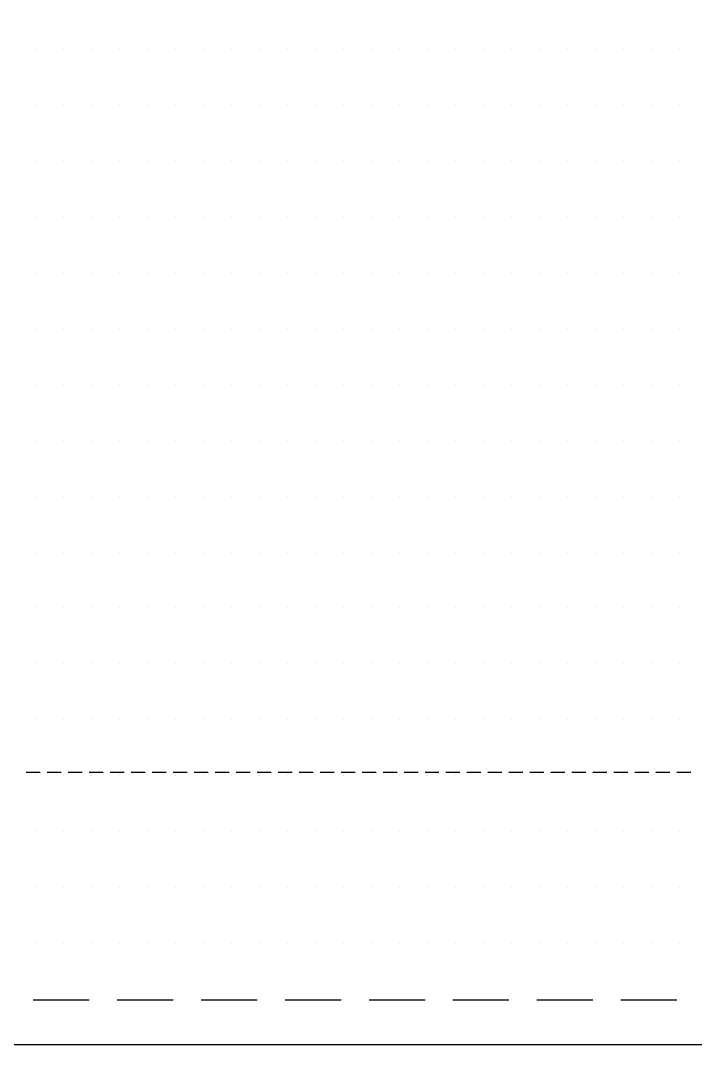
# Model space of a CAD drawing. Extents: x 310 to 3649, y -238 to 259.
# Drawn here: x 2155.2 to 2231.8, y 18.1 to 134.3 of the extents above; entities that cross this region are included whole.
import ezdxf

# ---------------------------------------------------------------- set-up
doc = ezdxf.new("R2010")
doc.units = 0

msp = doc.modelspace()

# ---------------------------------------------------------------- linework, layer by layer
at = {"layer": '01 CUT', "color": 7}
for points in [[(2155.889712, 48.99669), (2157.477207, 48.99669)], [(2158.270954, 48.99669), (2159.858449, 48.99669)], [(2160.652197, 48.99669), (2162.239692, 48.99669)], [(2163.033439, 48.99669), (2164.620934, 48.99669)], [(2165.414682, 48.99669), (2167.002177, 48.99669)], [(2167.795924, 48.99669), (2169.383419, 48.99669)], [(2170.177167, 48.99669), (2171.764662, 48.99669)], [(2172.558409, 48.99669), (2174.145904, 48.99669)], [(2174.939652, 48.99669), (2176.527147, 48.99669)], [(2177.320894, 48.99669), (2178.908389, 48.99669)], [(2179.702137, 48.99669), (2181.289632, 48.99669)], [(2182.083379, 48.99669), (2183.670874, 48.99669)], [(2184.464622, 48.99669), (2186.052117, 48.99669)], [(2186.845864, 48.99669), (2188.433359, 48.99669)], [(2189.227107, 48.99669), (2190.814602, 48.99669)], [(2191.608349, 48.99669), (2193.195844, 48.99669)], [(2193.989592, 48.99669), (2195.577087, 48.99669)], [(2196.370834, 48.99669), (2197.958329, 48.99669)], [(2198.752077, 48.99669), (2200.339572, 48.99669)], [(2201.133319, 48.99669), (2202.720814, 48.99669)], [(2203.514562, 48.99669), (2205.102057, 48.99669)], [(2205.895804, 48.99669), (2207.483299, 48.99669)], [(2208.277047, 48.99669), (2209.864542, 48.99669)], [(2210.658289, 48.99669), (2212.245784, 48.99669)], [(2213.039532, 48.99669), (2214.627027, 48.99669)], [(2215.420774, 48.99669), (2217.008269, 48.99669)], [(2217.802017, 48.99669), (2219.389512, 48.99669)], [(2220.183259, 48.99669), (2221.770754, 48.99669)], [(2222.564502, 48.99669), (2224.151997, 48.99669)], [(2224.945744, 48.99669), (2226.533239, 48.99669)], [(2227.326987, 48.99669), (2228.914482, 48.99669)], [(2229.708229, 48.99669), (2231.295724, 48.99669)], [(2051.908789, 18.082871), (2458.318092, 18.082871)]]:
    msp.add_lwpolyline(points, dxfattribs=at)
at = {"layer": '02 SCORE', "color": 10}
for points in [[(2156.683459, 23.162855), (2163.033439, 23.162855)], [(2166.208429, 23.162855), (2172.558409, 23.162855)], [(2175.733399, 23.162855), (2182.083379, 23.162855)], [(2185.258369, 23.162855), (2191.608349, 23.162855)], [(2194.783339, 23.162855), (2201.133319, 23.162855)], [(2204.308309, 23.162855), (2210.658289, 23.162855)], [(2213.833279, 23.162855), (2220.183259, 23.162855)], [(2223.358249, 23.162855), (2229.708229, 23.162855)]]:
    msp.add_lwpolyline(points, dxfattribs=at)
at = {"layer": '07 DE-PAPER', "color": 210}
for points in [[(2155.360547, 134.298088), (2155.360547, 134.298088)], [(2158.54612, 134.298088), (2158.54612, 134.298088)], [(2161.72111, 134.298088), (2161.72111, 134.298088)], [(2164.8961, 134.298088), (2164.8961, 134.298088)], [(2168.07109, 134.298088), (2168.07109, 134.298088)], [(2171.24608, 134.298088), (2171.24608, 134.298088)], [(2174.42107, 134.298088), (2174.42107, 134.298088)], [(2177.59606, 134.298088), (2177.59606, 134.298088)], [(2180.77105, 134.298088), (2180.77105, 134.298088)], [(2183.94604, 134.298088), (2183.94604, 134.298088)], [(2187.12103, 134.298088), (2187.12103, 134.298088)], [(2190.29602, 134.298088), (2190.29602, 134.298088)], [(2193.47101, 134.298088), (2193.47101, 134.298088)], [(2196.646, 134.298088), (2196.646, 134.298088)], [(2199.82099, 134.298088), (2199.82099, 134.298088)], [(2202.99598, 134.298088), (2202.99598, 134.298088)], [(2206.17097, 134.298088), (2206.17097, 134.298088)], [(2209.34596, 134.298088), (2209.34596, 134.298088)], [(2212.52095, 134.298088), (2212.52095, 134.298088)], [(2215.69594, 134.298088), (2215.69594, 134.298088)], [(2218.87093, 134.298088), (2218.87093, 134.298088)], [(2222.04592, 134.298088), (2222.04592, 134.298088)], [(2225.22091, 134.298088), (2225.22091, 134.298088)], [(2228.3959, 134.298088), (2228.3959, 134.298088)], [(2231.57089, 134.298088), (2231.57089, 134.298088)], [(2156.948042, 131.123098), (2156.948042, 131.123098)], [(2160.133615, 131.123098), (2160.133615, 131.123098)], [(2163.308605, 131.123098), (2163.308605, 131.123098)], [(2166.483595, 131.123098), (2166.483595, 131.123098)], [(2169.658585, 131.123098), (2169.658585, 131.123098)], [(2172.833575, 131.123098), (2172.833575, 131.123098)], [(2176.008565, 131.123098), (2176.008565, 131.123098)], [(2179.183555, 131.123098), (2179.183555, 131.123098)], [(2182.358545, 131.123098), (2182.358545, 131.123098)], [(2185.533535, 131.123098), (2185.533535, 131.123098)], [(2188.708525, 131.123098), (2188.708525, 131.123098)], [(2191.883515, 131.123098), (2191.883515, 131.123098)], [(2195.058505, 131.123098), (2195.058505, 131.123098)], [(2198.233495, 131.123098), (2198.233495, 131.123098)], [(2201.408485, 131.123098), (2201.408485, 131.123098)], [(2204.583475, 131.123098), (2204.583475, 131.123098)], [(2207.758465, 131.123098), (2207.758465, 131.123098)], [(2210.933455, 131.123098), (2210.933455, 131.123098)], [(2214.108445, 131.123098), (2214.108445, 131.123098)], [(2217.283435, 131.123098), (2217.283435, 131.123098)], [(2220.458425, 131.123098), (2220.458425, 131.123098)], [(2223.633415, 131.123098), (2223.633415, 131.123098)], [(2226.808405, 131.123098), (2226.808405, 131.123098)], [(2229.983395, 131.123098), (2229.983395, 131.123098)], [(2155.360547, 127.948108), (2155.360547, 127.948108)], [(2158.54612, 127.948108), (2158.54612, 127.948108)], [(2161.72111, 127.948108), (2161.72111, 127.948108)], [(2164.8961, 127.948108), (2164.8961, 127.948108)], [(2168.07109, 127.948108), (2168.07109, 127.948108)], [(2171.24608, 127.948108), (2171.24608, 127.948108)], [(2174.42107, 127.948108), (2174.42107, 127.948108)], [(2177.59606, 127.948108), (2177.59606, 127.948108)], [(2180.77105, 127.948108), (2180.77105, 127.948108)], [(2183.94604, 127.948108), (2183.94604, 127.948108)], [(2187.12103, 127.948108), (2187.12103, 127.948108)], [(2190.29602, 127.948108), (2190.29602, 127.948108)], [(2193.47101, 127.948108), (2193.47101, 127.948108)], [(2196.646, 127.948108), (2196.646, 127.948108)], [(2199.82099, 127.948108), (2199.82099, 127.948108)], [(2202.99598, 127.948108), (2202.99598, 127.948108)], [(2206.17097, 127.948108), (2206.17097, 127.948108)], [(2209.34596, 127.948108), (2209.34596, 127.948108)], [(2212.52095, 127.948108), (2212.52095, 127.948108)], [(2215.69594, 127.948108), (2215.69594, 127.948108)], [(2218.87093, 127.948108), (2218.87093, 127.948108)], [(2222.04592, 127.948108), (2222.04592, 127.948108)], [(2225.22091, 127.948108), (2225.22091, 127.948108)], [(2228.3959, 127.948108), (2228.3959, 127.948108)], [(2231.57089, 127.948108), (2231.57089, 127.948108)], [(2156.948042, 124.773118), (2156.948042, 124.773118)], [(2160.133615, 124.773118), (2160.133615, 124.773118)], [(2163.308605, 124.773118), (2163.308605, 124.773118)], [(2166.483595, 124.773118), (2166.483595, 124.773118)], [(2169.658585, 124.773118), (2169.658585, 124.773118)], [(2172.833575, 124.773118), (2172.833575, 124.773118)], [(2176.008565, 124.773118), (2176.008565, 124.773118)], [(2179.183555, 124.773118), (2179.183555, 124.773118)], [(2182.358545, 124.773118), (2182.358545, 124.773118)], [(2185.533535, 124.773118), (2185.533535, 124.773118)], [(2188.708525, 124.773118), (2188.708525, 124.773118)], [(2191.883515, 124.773118), (2191.883515, 124.773118)], [(2195.058505, 124.773118), (2195.058505, 124.773118)], [(2198.233495, 124.773118), (2198.233495, 124.773118)], [(2201.408485, 124.773118), (2201.408485, 124.773118)], [(2204.583475, 124.773118), (2204.583475, 124.773118)], [(2207.758465, 124.773118), (2207.758465, 124.773118)], [(2210.933455, 124.773118), (2210.933455, 124.773118)], [(2214.108445, 124.773118), (2214.108445, 124.773118)], [(2217.283435, 124.773118), (2217.283435, 124.773118)], [(2220.458425, 124.773118), (2220.458425, 124.773118)], [(2223.633415, 124.773118), (2223.633415, 124.773118)], [(2226.808405, 124.773118), (2226.808405, 124.773118)], [(2229.983395, 124.773118), (2229.983395, 124.773118)], [(2155.360547, 121.598128), (2155.360547, 121.598128)], [(2158.54612, 121.598128), (2158.54612, 121.598128)], [(2161.72111, 121.598128), (2161.72111, 121.598128)], [(2164.8961, 121.598128), (2164.8961, 121.598128)], [(2168.07109, 121.598128), (2168.07109, 121.598128)], [(2171.24608, 121.598128), (2171.24608, 121.598128)], [(2174.42107, 121.598128), (2174.42107, 121.598128)], [(2177.59606, 121.598128), (2177.59606, 121.598128)], [(2180.77105, 121.598128), (2180.77105, 121.598128)], [(2183.94604, 121.598128), (2183.94604, 121.598128)], [(2187.12103, 121.598128), (2187.12103, 121.598128)], [(2190.29602, 121.598128), (2190.29602, 121.598128)], [(2193.47101, 121.598128), (2193.47101, 121.598128)], [(2196.646, 121.598128), (2196.646, 121.598128)], [(2199.82099, 121.598128), (2199.82099, 121.598128)], [(2202.99598, 121.598128), (2202.99598, 121.598128)], [(2206.17097, 121.598128), (2206.17097, 121.598128)], [(2209.34596, 121.598128), (2209.34596, 121.598128)], [(2212.52095, 121.598128), (2212.52095, 121.598128)], [(2215.69594, 121.598128), (2215.69594, 121.598128)], [(2218.87093, 121.598128), (2218.87093, 121.598128)], [(2222.04592, 121.598128), (2222.04592, 121.598128)], [(2225.22091, 121.598128), (2225.22091, 121.598128)], [(2228.3959, 121.598128), (2228.3959, 121.598128)], [(2231.57089, 121.598128), (2231.57089, 121.598128)], [(2156.948042, 118.423138), (2156.948042, 118.423138)], [(2160.133615, 118.423138), (2160.133615, 118.423138)], [(2163.308605, 118.423138), (2163.308605, 118.423138)], [(2166.483595, 118.423138), (2166.483595, 118.423138)], [(2169.658585, 118.423138), (2169.658585, 118.423138)], [(2172.833575, 118.423138), (2172.833575, 118.423138)], [(2176.008565, 118.423138), (2176.008565, 118.423138)], [(2179.183555, 118.423138), (2179.183555, 118.423138)], [(2182.358545, 118.423138), (2182.358545, 118.423138)], [(2185.533535, 118.423138), (2185.533535, 118.423138)], [(2188.708525, 118.423138), (2188.708525, 118.423138)], [(2191.883515, 118.423138), (2191.883515, 118.423138)], [(2195.058505, 118.423138), (2195.058505, 118.423138)], [(2198.233495, 118.423138), (2198.233495, 118.423138)], [(2201.408485, 118.423138), (2201.408485, 118.423138)], [(2204.583475, 118.423138), (2204.583475, 118.423138)], [(2207.758465, 118.423138), (2207.758465, 118.423138)], [(2210.933455, 118.423138), (2210.933455, 118.423138)], [(2214.108445, 118.423138), (2214.108445, 118.423138)], [(2217.283435, 118.423138), (2217.283435, 118.423138)], [(2220.458425, 118.423138), (2220.458425, 118.423138)], [(2223.633415, 118.423138), (2223.633415, 118.423138)], [(2226.808405, 118.423138), (2226.808405, 118.423138)], [(2229.983395, 118.423138), (2229.983395, 118.423138)], [(2155.360547, 115.248148), (2155.360547, 115.248148)], [(2158.54612, 115.248148), (2158.54612, 115.248148)], [(2161.72111, 115.248148), (2161.72111, 115.248148)], [(2164.8961, 115.248148), (2164.8961, 115.248148)], [(2168.07109, 115.248148), (2168.07109, 115.248148)], [(2171.24608, 115.248148), (2171.24608, 115.248148)], [(2174.42107, 115.248148), (2174.42107, 115.248148)], [(2177.59606, 115.248148), (2177.59606, 115.248148)], [(2180.77105, 115.248148), (2180.77105, 115.248148)], [(2183.94604, 115.248148), (2183.94604, 115.248148)], [(2187.12103, 115.248148), (2187.12103, 115.248148)], [(2190.29602, 115.248148), (2190.29602, 115.248148)], [(2193.47101, 115.248148), (2193.47101, 115.248148)], [(2196.646, 115.248148), (2196.646, 115.248148)], [(2199.82099, 115.248148), (2199.82099, 115.248148)], [(2202.99598, 115.248148), (2202.99598, 115.248148)], [(2206.17097, 115.248148), (2206.17097, 115.248148)], [(2209.34596, 115.248148), (2209.34596, 115.248148)], [(2212.52095, 115.248148), (2212.52095, 115.248148)], [(2215.69594, 115.248148), (2215.69594, 115.248148)], [(2218.87093, 115.248148), (2218.87093, 115.248148)], [(2222.04592, 115.248148), (2222.04592, 115.248148)], [(2225.22091, 115.248148), (2225.22091, 115.248148)], [(2228.3959, 115.248148), (2228.3959, 115.248148)], [(2231.57089, 115.248148), (2231.57089, 115.248148)], [(2156.948042, 112.073158), (2156.948042, 112.073158)], [(2160.133615, 112.073158), (2160.133615, 112.073158)], [(2163.308605, 112.073158), (2163.308605, 112.073158)], [(2166.483595, 112.073158), (2166.483595, 112.073158)], [(2169.658585, 112.073158), (2169.658585, 112.073158)], [(2172.833575, 112.073158), (2172.833575, 112.073158)], [(2176.008565, 112.073158), (2176.008565, 112.073158)], [(2179.183555, 112.073158), (2179.183555, 112.073158)], [(2182.358545, 112.073158), (2182.358545, 112.073158)], [(2185.533535, 112.073158), (2185.533535, 112.073158)], [(2188.708525, 112.073158), (2188.708525, 112.073158)], [(2191.883515, 112.073158), (2191.883515, 112.073158)], [(2195.058505, 112.073158), (2195.058505, 112.073158)], [(2198.233495, 112.073158), (2198.233495, 112.073158)], [(2201.408485, 112.073158), (2201.408485, 112.073158)], [(2204.583475, 112.073158), (2204.583475, 112.073158)], [(2207.758465, 112.073158), (2207.758465, 112.073158)], [(2210.933455, 112.073158), (2210.933455, 112.073158)], [(2214.108445, 112.073158), (2214.108445, 112.073158)], [(2217.283435, 112.073158), (2217.283435, 112.073158)], [(2220.458425, 112.073158), (2220.458425, 112.073158)], [(2223.633415, 112.073158), (2223.633415, 112.073158)], [(2226.808405, 112.073158), (2226.808405, 112.073158)], [(2229.983395, 112.073158), (2229.983395, 112.073158)], [(2155.360547, 108.898168), (2155.360547, 108.898168)], [(2158.54612, 108.898168), (2158.54612, 108.898168)], [(2161.72111, 108.898168), (2161.72111, 108.898168)], [(2164.8961, 108.898168), (2164.8961, 108.898168)], [(2168.07109, 108.898168), (2168.07109, 108.898168)], [(2171.24608, 108.898168), (2171.24608, 108.898168)], [(2174.42107, 108.898168), (2174.42107, 108.898168)], [(2177.59606, 108.898168), (2177.59606, 108.898168)], [(2180.77105, 108.898168), (2180.77105, 108.898168)], [(2183.94604, 108.898168), (2183.94604, 108.898168)], [(2187.12103, 108.898168), (2187.12103, 108.898168)], [(2190.29602, 108.898168), (2190.29602, 108.898168)], [(2193.47101, 108.898168), (2193.47101, 108.898168)], [(2196.646, 108.898168), (2196.646, 108.898168)], [(2199.82099, 108.898168), (2199.82099, 108.898168)], [(2202.99598, 108.898168), (2202.99598, 108.898168)], [(2206.17097, 108.898168), (2206.17097, 108.898168)], [(2209.34596, 108.898168), (2209.34596, 108.898168)], [(2212.52095, 108.898168), (2212.52095, 108.898168)], [(2215.69594, 108.898168), (2215.69594, 108.898168)], [(2218.87093, 108.898168), (2218.87093, 108.898168)], [(2222.04592, 108.898168), (2222.04592, 108.898168)], [(2225.22091, 108.898168), (2225.22091, 108.898168)], [(2228.3959, 108.898168), (2228.3959, 108.898168)], [(2231.57089, 108.898168), (2231.57089, 108.898168)], [(2156.948042, 105.723178), (2156.948042, 105.723178)], [(2160.133615, 105.723178), (2160.133615, 105.723178)], [(2163.308605, 105.723178), (2163.308605, 105.723178)], [(2166.483595, 105.723178), (2166.483595, 105.723178)], [(2169.658585, 105.723178), (2169.658585, 105.723178)], [(2172.833575, 105.723178), (2172.833575, 105.723178)], [(2176.008565, 105.723178), (2176.008565, 105.723178)], [(2179.183555, 105.723178), (2179.183555, 105.723178)], [(2182.358545, 105.723178), (2182.358545, 105.723178)], [(2185.533535, 105.723178), (2185.533535, 105.723178)], [(2188.708525, 105.723178), (2188.708525, 105.723178)], [(2191.883515, 105.723178), (2191.883515, 105.723178)], [(2195.058505, 105.723178), (2195.058505, 105.723178)], [(2198.233495, 105.723178), (2198.233495, 105.723178)], [(2201.408485, 105.723178), (2201.408485, 105.723178)], [(2204.583475, 105.723178), (2204.583475, 105.723178)], [(2207.758465, 105.723178), (2207.758465, 105.723178)], [(2210.933455, 105.723178), (2210.933455, 105.723178)], [(2214.108445, 105.723178), (2214.108445, 105.723178)], [(2217.283435, 105.723178), (2217.283435, 105.723178)], [(2220.458425, 105.723178), (2220.458425, 105.723178)], [(2223.633415, 105.723178), (2223.633415, 105.723178)], [(2226.808405, 105.723178), (2226.808405, 105.723178)], [(2229.983395, 105.723178), (2229.983395, 105.723178)], [(2155.360547, 102.548188), (2155.360547, 102.548188)], [(2158.54612, 102.548188), (2158.54612, 102.548188)], [(2161.72111, 102.548188), (2161.72111, 102.548188)], [(2164.8961, 102.548188), (2164.8961, 102.548188)], [(2168.07109, 102.548188), (2168.07109, 102.548188)], [(2171.24608, 102.548188), (2171.24608, 102.548188)], [(2174.42107, 102.548188), (2174.42107, 102.548188)], [(2177.59606, 102.548188), (2177.59606, 102.548188)], [(2180.77105, 102.548188), (2180.77105, 102.548188)], [(2183.94604, 102.548188), (2183.94604, 102.548188)], [(2187.12103, 102.548188), (2187.12103, 102.548188)], [(2190.29602, 102.548188), (2190.29602, 102.548188)], [(2193.47101, 102.548188), (2193.47101, 102.548188)], [(2196.646, 102.548188), (2196.646, 102.548188)], [(2199.82099, 102.548188), (2199.82099, 102.548188)], [(2202.99598, 102.548188), (2202.99598, 102.548188)], [(2206.17097, 102.548188), (2206.17097, 102.548188)], [(2209.34596, 102.548188), (2209.34596, 102.548188)], [(2212.52095, 102.548188), (2212.52095, 102.548188)], [(2215.69594, 102.548188), (2215.69594, 102.548188)], [(2218.87093, 102.548188), (2218.87093, 102.548188)], [(2222.04592, 102.548188), (2222.04592, 102.548188)], [(2225.22091, 102.548188), (2225.22091, 102.548188)], [(2228.3959, 102.548188), (2228.3959, 102.548188)], [(2231.57089, 102.548188), (2231.57089, 102.548188)], [(2156.948042, 99.373198), (2156.948042, 99.373198)], [(2160.133615, 99.373198), (2160.133615, 99.373198)], [(2163.308605, 99.373198), (2163.308605, 99.373198)], [(2166.483595, 99.373198), (2166.483595, 99.373198)], [(2169.658585, 99.373198), (2169.658585, 99.373198)], [(2172.833575, 99.373198), (2172.833575, 99.373198)], [(2176.008565, 99.373198), (2176.008565, 99.373198)], [(2179.183555, 99.373198), (2179.183555, 99.373198)], [(2182.358545, 99.373198), (2182.358545, 99.373198)], [(2185.533535, 99.373198), (2185.533535, 99.373198)], [(2188.708525, 99.373198), (2188.708525, 99.373198)], [(2191.883515, 99.373198), (2191.883515, 99.373198)], [(2195.058505, 99.373198), (2195.058505, 99.373198)], [(2198.233495, 99.373198), (2198.233495, 99.373198)], [(2201.408485, 99.373198), (2201.408485, 99.373198)], [(2204.583475, 99.373198), (2204.583475, 99.373198)], [(2207.758465, 99.373198), (2207.758465, 99.373198)], [(2210.933455, 99.373198), (2210.933455, 99.373198)], [(2214.108445, 99.373198), (2214.108445, 99.373198)], [(2217.283435, 99.373198), (2217.283435, 99.373198)], [(2220.458425, 99.373198), (2220.458425, 99.373198)], [(2223.633415, 99.373198), (2223.633415, 99.373198)], [(2226.808405, 99.373198), (2226.808405, 99.373198)], [(2229.983395, 99.373198), (2229.983395, 99.373198)], [(2155.360547, 96.198208), (2155.360547, 96.198208)], [(2158.54612, 96.198208), (2158.54612, 96.198208)], [(2161.72111, 96.198208), (2161.72111, 96.198208)], [(2164.8961, 96.198208), (2164.8961, 96.198208)], [(2168.07109, 96.198208), (2168.07109, 96.198208)], [(2171.24608, 96.198208), (2171.24608, 96.198208)], [(2174.42107, 96.198208), (2174.42107, 96.198208)], [(2177.59606, 96.198208), (2177.59606, 96.198208)], [(2180.77105, 96.198208), (2180.77105, 96.198208)], [(2183.94604, 96.198208), (2183.94604, 96.198208)], [(2187.12103, 96.198208), (2187.12103, 96.198208)], [(2190.29602, 96.198208), (2190.29602, 96.198208)], [(2193.47101, 96.198208), (2193.47101, 96.198208)], [(2196.646, 96.198208), (2196.646, 96.198208)], [(2199.82099, 96.198208), (2199.82099, 96.198208)], [(2202.99598, 96.198208), (2202.99598, 96.198208)], [(2206.17097, 96.198208), (2206.17097, 96.198208)], [(2209.34596, 96.198208), (2209.34596, 96.198208)], [(2212.52095, 96.198208), (2212.52095, 96.198208)], [(2215.69594, 96.198208), (2215.69594, 96.198208)], [(2218.87093, 96.198208), (2218.87093, 96.198208)], [(2222.04592, 96.198208), (2222.04592, 96.198208)], [(2225.22091, 96.198208), (2225.22091, 96.198208)], [(2228.3959, 96.198208), (2228.3959, 96.198208)], [(2231.57089, 96.198208), (2231.57089, 96.198208)], [(2156.948042, 93.023218), (2156.948042, 93.023218)], [(2160.133615, 93.023218), (2160.133615, 93.023218)], [(2163.308605, 93.023218), (2163.308605, 93.023218)], [(2166.483595, 93.023218), (2166.483595, 93.023218)], [(2169.658585, 93.023218), (2169.658585, 93.023218)], [(2172.833575, 93.023218), (2172.833575, 93.023218)], [(2176.008565, 93.023218), (2176.008565, 93.023218)], [(2179.183555, 93.023218), (2179.183555, 93.023218)], [(2182.358545, 93.023218), (2182.358545, 93.023218)], [(2185.533535, 93.023218), (2185.533535, 93.023218)], [(2188.708525, 93.023218), (2188.708525, 93.023218)], [(2191.883515, 93.023218), (2191.883515, 93.023218)], [(2195.058505, 93.023218), (2195.058505, 93.023218)], [(2198.233495, 93.023218), (2198.233495, 93.023218)], [(2201.408485, 93.023218), (2201.408485, 93.023218)], [(2204.583475, 93.023218), (2204.583475, 93.023218)], [(2207.758465, 93.023218), (2207.758465, 93.023218)], [(2210.933455, 93.023218), (2210.933455, 93.023218)], [(2214.108445, 93.023218), (2214.108445, 93.023218)], [(2217.283435, 93.023218), (2217.283435, 93.023218)], [(2220.458425, 93.023218), (2220.458425, 93.023218)], [(2223.633415, 93.023218), (2223.633415, 93.023218)], [(2226.808405, 93.023218), (2226.808405, 93.023218)], [(2229.983395, 93.023218), (2229.983395, 93.023218)], [(2155.360547, 89.848228), (2155.360547, 89.848228)], [(2158.54612, 89.848228), (2158.54612, 89.848228)], [(2161.72111, 89.848228), (2161.72111, 89.848228)], [(2164.8961, 89.848228), (2164.8961, 89.848228)], [(2168.07109, 89.848228), (2168.07109, 89.848228)], [(2171.24608, 89.848228), (2171.24608, 89.848228)], [(2174.42107, 89.848228), (2174.42107, 89.848228)], [(2177.59606, 89.848228), (2177.59606, 89.848228)], [(2180.77105, 89.848228), (2180.77105, 89.848228)], [(2183.94604, 89.848228), (2183.94604, 89.848228)], [(2187.12103, 89.848228), (2187.12103, 89.848228)], [(2190.29602, 89.848228), (2190.29602, 89.848228)], [(2193.47101, 89.848228), (2193.47101, 89.848228)], [(2196.646, 89.848228), (2196.646, 89.848228)], [(2199.82099, 89.848228), (2199.82099, 89.848228)], [(2202.99598, 89.848228), (2202.99598, 89.848228)], [(2206.17097, 89.848228), (2206.17097, 89.848228)], [(2209.34596, 89.848228), (2209.34596, 89.848228)], [(2212.52095, 89.848228), (2212.52095, 89.848228)], [(2215.69594, 89.848228), (2215.69594, 89.848228)], [(2218.87093, 89.848228), (2218.87093, 89.848228)], [(2222.04592, 89.848228), (2222.04592, 89.848228)], [(2225.22091, 89.848228), (2225.22091, 89.848228)], [(2228.3959, 89.848228), (2228.3959, 89.848228)], [(2231.57089, 89.848228), (2231.57089, 89.848228)], [(2156.948042, 86.673238), (2156.948042, 86.673238)], [(2160.133615, 86.673238), (2160.133615, 86.673238)], [(2163.308605, 86.673238), (2163.308605, 86.673238)], [(2166.483595, 86.673238), (2166.483595, 86.673238)], [(2169.658585, 86.673238), (2169.658585, 86.673238)], [(2172.833575, 86.673238), (2172.833575, 86.673238)], [(2176.008565, 86.673238), (2176.008565, 86.673238)], [(2179.183555, 86.673238), (2179.183555, 86.673238)], [(2182.358545, 86.673238), (2182.358545, 86.673238)], [(2185.533535, 86.673238), (2185.533535, 86.673238)], [(2188.708525, 86.673238), (2188.708525, 86.673238)], [(2191.883515, 86.673238), (2191.883515, 86.673238)], [(2195.058505, 86.673238), (2195.058505, 86.673238)], [(2198.233495, 86.673238), (2198.233495, 86.673238)], [(2201.408485, 86.673238), (2201.408485, 86.673238)], [(2204.583475, 86.673238), (2204.583475, 86.673238)], [(2207.758465, 86.673238), (2207.758465, 86.673238)], [(2210.933455, 86.673238), (2210.933455, 86.673238)], [(2214.108445, 86.673238), (2214.108445, 86.673238)], [(2217.283435, 86.673238), (2217.283435, 86.673238)], [(2220.458425, 86.673238), (2220.458425, 86.673238)], [(2223.633415, 86.673238), (2223.633415, 86.673238)], [(2226.808405, 86.673238), (2226.808405, 86.673238)], [(2229.983395, 86.673238), (2229.983395, 86.673238)], [(2155.360547, 83.498248), (2155.360547, 83.498248)], [(2158.54612, 83.498248), (2158.54612, 83.498248)], [(2161.72111, 83.498248), (2161.72111, 83.498248)], [(2164.8961, 83.498248), (2164.8961, 83.498248)], [(2168.07109, 83.498248), (2168.07109, 83.498248)], [(2171.24608, 83.498248), (2171.24608, 83.498248)], [(2174.42107, 83.498248), (2174.42107, 83.498248)], [(2177.59606, 83.498248), (2177.59606, 83.498248)], [(2180.77105, 83.498248), (2180.77105, 83.498248)], [(2183.94604, 83.498248), (2183.94604, 83.498248)], [(2187.12103, 83.498248), (2187.12103, 83.498248)], [(2190.29602, 83.498248), (2190.29602, 83.498248)], [(2193.47101, 83.498248), (2193.47101, 83.498248)], [(2196.646, 83.498248), (2196.646, 83.498248)], [(2199.82099, 83.498248), (2199.82099, 83.498248)], [(2202.99598, 83.498248), (2202.99598, 83.498248)], [(2206.17097, 83.498248), (2206.17097, 83.498248)], [(2209.34596, 83.498248), (2209.34596, 83.498248)], [(2212.52095, 83.498248), (2212.52095, 83.498248)], [(2215.69594, 83.498248), (2215.69594, 83.498248)], [(2218.87093, 83.498248), (2218.87093, 83.498248)], [(2222.04592, 83.498248), (2222.04592, 83.498248)], [(2225.22091, 83.498248), (2225.22091, 83.498248)], [(2228.3959, 83.498248), (2228.3959, 83.498248)], [(2231.57089, 83.498248), (2231.57089, 83.498248)], [(2156.948042, 80.323258), (2156.948042, 80.323258)], [(2160.133615, 80.323258), (2160.133615, 80.323258)], [(2163.308605, 80.323258), (2163.308605, 80.323258)], [(2166.483595, 80.323258), (2166.483595, 80.323258)], [(2169.658585, 80.323258), (2169.658585, 80.323258)], [(2172.833575, 80.323258), (2172.833575, 80.323258)], [(2176.008565, 80.323258), (2176.008565, 80.323258)], [(2179.183555, 80.323258), (2179.183555, 80.323258)], [(2182.358545, 80.323258), (2182.358545, 80.323258)], [(2185.533535, 80.323258), (2185.533535, 80.323258)], [(2188.708525, 80.323258), (2188.708525, 80.323258)], [(2191.883515, 80.323258), (2191.883515, 80.323258)], [(2195.058505, 80.323258), (2195.058505, 80.323258)], [(2198.233495, 80.323258), (2198.233495, 80.323258)], [(2201.408485, 80.323258), (2201.408485, 80.323258)], [(2204.583475, 80.323258), (2204.583475, 80.323258)], [(2207.758465, 80.323258), (2207.758465, 80.323258)], [(2210.933455, 80.323258), (2210.933455, 80.323258)], [(2214.108445, 80.323258), (2214.108445, 80.323258)], [(2217.283435, 80.323258), (2217.283435, 80.323258)], [(2220.458425, 80.323258), (2220.458425, 80.323258)], [(2223.633415, 80.323258), (2223.633415, 80.323258)], [(2226.808405, 80.323258), (2226.808405, 80.323258)], [(2229.983395, 80.323258), (2229.983395, 80.323258)], [(2155.360547, 77.148268), (2155.360547, 77.148268)], [(2158.54612, 77.148268), (2158.54612, 77.148268)], [(2161.72111, 77.148268), (2161.72111, 77.148268)], [(2164.8961, 77.148268), (2164.8961, 77.148268)], [(2168.07109, 77.148268), (2168.07109, 77.148268)], [(2171.24608, 77.148268), (2171.24608, 77.148268)], [(2174.42107, 77.148268), (2174.42107, 77.148268)], [(2177.59606, 77.148268), (2177.59606, 77.148268)], [(2180.77105, 77.148268), (2180.77105, 77.148268)], [(2183.94604, 77.148268), (2183.94604, 77.148268)], [(2187.12103, 77.148268), (2187.12103, 77.148268)], [(2190.29602, 77.148268), (2190.29602, 77.148268)], [(2193.47101, 77.148268), (2193.47101, 77.148268)], [(2196.646, 77.148268), (2196.646, 77.148268)], [(2199.82099, 77.148268), (2199.82099, 77.148268)], [(2202.99598, 77.148268), (2202.99598, 77.148268)], [(2206.17097, 77.148268), (2206.17097, 77.148268)], [(2209.34596, 77.148268), (2209.34596, 77.148268)], [(2212.52095, 77.148268), (2212.52095, 77.148268)], [(2215.69594, 77.148268), (2215.69594, 77.148268)], [(2218.87093, 77.148268), (2218.87093, 77.148268)], [(2222.04592, 77.148268), (2222.04592, 77.148268)], [(2225.22091, 77.148268), (2225.22091, 77.148268)], [(2228.3959, 77.148268), (2228.3959, 77.148268)], [(2231.57089, 77.148268), (2231.57089, 77.148268)], [(2156.948042, 73.973278), (2156.948042, 73.973278)], [(2160.133615, 73.973278), (2160.133615, 73.973278)], [(2163.308605, 73.973278), (2163.308605, 73.973278)], [(2166.483595, 73.973278), (2166.483595, 73.973278)], [(2169.658585, 73.973278), (2169.658585, 73.973278)], [(2172.833575, 73.973278), (2172.833575, 73.973278)], [(2176.008565, 73.973278), (2176.008565, 73.973278)], [(2179.183555, 73.973278), (2179.183555, 73.973278)], [(2182.358545, 73.973278), (2182.358545, 73.973278)], [(2185.533535, 73.973278), (2185.533535, 73.973278)], [(2188.708525, 73.973278), (2188.708525, 73.973278)], [(2191.883515, 73.973278), (2191.883515, 73.973278)], [(2195.058505, 73.973278), (2195.058505, 73.973278)], [(2198.233495, 73.973278), (2198.233495, 73.973278)], [(2201.408485, 73.973278), (2201.408485, 73.973278)], [(2204.583475, 73.973278), (2204.583475, 73.973278)], [(2207.758465, 73.973278), (2207.758465, 73.973278)], [(2210.933455, 73.973278), (2210.933455, 73.973278)], [(2214.108445, 73.973278), (2214.108445, 73.973278)], [(2217.283435, 73.973278), (2217.283435, 73.973278)], [(2220.458425, 73.973278), (2220.458425, 73.973278)], [(2223.633415, 73.973278), (2223.633415, 73.973278)], [(2226.808405, 73.973278), (2226.808405, 73.973278)], [(2229.983395, 73.973278), (2229.983395, 73.973278)], [(2155.360547, 70.798288), (2155.360547, 70.798288)], [(2158.54612, 70.798288), (2158.54612, 70.798288)], [(2161.72111, 70.798288), (2161.72111, 70.798288)], [(2164.8961, 70.798288), (2164.8961, 70.798288)], [(2168.07109, 70.798288), (2168.07109, 70.798288)], [(2171.24608, 70.798288), (2171.24608, 70.798288)], [(2174.42107, 70.798288), (2174.42107, 70.798288)], [(2177.59606, 70.798288), (2177.59606, 70.798288)], [(2180.77105, 70.798288), (2180.77105, 70.798288)], [(2183.94604, 70.798288), (2183.94604, 70.798288)], [(2187.12103, 70.798288), (2187.12103, 70.798288)], [(2190.29602, 70.798288), (2190.29602, 70.798288)], [(2193.47101, 70.798288), (2193.47101, 70.798288)], [(2196.646, 70.798288), (2196.646, 70.798288)], [(2199.82099, 70.798288), (2199.82099, 70.798288)], [(2202.99598, 70.798288), (2202.99598, 70.798288)], [(2206.17097, 70.798288), (2206.17097, 70.798288)], [(2209.34596, 70.798288), (2209.34596, 70.798288)], [(2212.52095, 70.798288), (2212.52095, 70.798288)], [(2215.69594, 70.798288), (2215.69594, 70.798288)], [(2218.87093, 70.798288), (2218.87093, 70.798288)], [(2222.04592, 70.798288), (2222.04592, 70.798288)], [(2225.22091, 70.798288), (2225.22091, 70.798288)], [(2228.3959, 70.798288), (2228.3959, 70.798288)], [(2231.57089, 70.798288), (2231.57089, 70.798288)], [(2156.948042, 67.623298), (2156.948042, 67.623298)], [(2160.133615, 67.623298), (2160.133615, 67.623298)], [(2163.308605, 67.623298), (2163.308605, 67.623298)], [(2166.483595, 67.623298), (2166.483595, 67.623298)], [(2169.658585, 67.623298), (2169.658585, 67.623298)], [(2172.833575, 67.623298), (2172.833575, 67.623298)], [(2176.008565, 67.623298), (2176.008565, 67.623298)], [(2179.183555, 67.623298), (2179.183555, 67.623298)], [(2182.358545, 67.623298), (2182.358545, 67.623298)], [(2185.533535, 67.623298), (2185.533535, 67.623298)], [(2188.708525, 67.623298), (2188.708525, 67.623298)], [(2191.883515, 67.623298), (2191.883515, 67.623298)], [(2195.058505, 67.623298), (2195.058505, 67.623298)], [(2198.233495, 67.623298), (2198.233495, 67.623298)], [(2201.408485, 67.623298), (2201.408485, 67.623298)], [(2204.583475, 67.623298), (2204.583475, 67.623298)], [(2207.758465, 67.623298), (2207.758465, 67.623298)], [(2210.933455, 67.623298), (2210.933455, 67.623298)], [(2214.108445, 67.623298), (2214.108445, 67.623298)], [(2217.283435, 67.623298), (2217.283435, 67.623298)], [(2220.458425, 67.623298), (2220.458425, 67.623298)], [(2223.633415, 67.623298), (2223.633415, 67.623298)], [(2226.808405, 67.623298), (2226.808405, 67.623298)], [(2229.983395, 67.623298), (2229.983395, 67.623298)], [(2155.360547, 64.448308), (2155.360547, 64.448308)], [(2158.54612, 64.448308), (2158.54612, 64.448308)], [(2161.72111, 64.448308), (2161.72111, 64.448308)], [(2164.8961, 64.448308), (2164.8961, 64.448308)], [(2168.07109, 64.448308), (2168.07109, 64.448308)], [(2171.24608, 64.448308), (2171.24608, 64.448308)], [(2174.42107, 64.448308), (2174.42107, 64.448308)], [(2177.59606, 64.448308), (2177.59606, 64.448308)], [(2180.77105, 64.448308), (2180.77105, 64.448308)], [(2183.94604, 64.448308), (2183.94604, 64.448308)], [(2187.12103, 64.448308), (2187.12103, 64.448308)], [(2190.29602, 64.448308), (2190.29602, 64.448308)], [(2193.47101, 64.448308), (2193.47101, 64.448308)], [(2196.646, 64.448308), (2196.646, 64.448308)], [(2199.82099, 64.448308), (2199.82099, 64.448308)], [(2202.99598, 64.448308), (2202.99598, 64.448308)], [(2206.17097, 64.448308), (2206.17097, 64.448308)], [(2209.34596, 64.448308), (2209.34596, 64.448308)], [(2212.52095, 64.448308), (2212.52095, 64.448308)], [(2215.69594, 64.448308), (2215.69594, 64.448308)], [(2218.87093, 64.448308), (2218.87093, 64.448308)], [(2222.04592, 64.448308), (2222.04592, 64.448308)], [(2225.22091, 64.448308), (2225.22091, 64.448308)], [(2228.3959, 64.448308), (2228.3959, 64.448308)], [(2231.57089, 64.448308), (2231.57089, 64.448308)], [(2156.948042, 61.273318), (2156.948042, 61.273318)], [(2160.133615, 61.273318), (2160.133615, 61.273318)], [(2163.308605, 61.273318), (2163.308605, 61.273318)], [(2166.483595, 61.273318), (2166.483595, 61.273318)], [(2169.658585, 61.273318), (2169.658585, 61.273318)], [(2172.833575, 61.273318), (2172.833575, 61.273318)], [(2176.008565, 61.273318), (2176.008565, 61.273318)], [(2179.183555, 61.273318), (2179.183555, 61.273318)], [(2182.358545, 61.273318), (2182.358545, 61.273318)], [(2185.533535, 61.273318), (2185.533535, 61.273318)], [(2188.708525, 61.273318), (2188.708525, 61.273318)], [(2191.883515, 61.273318), (2191.883515, 61.273318)], [(2195.058505, 61.273318), (2195.058505, 61.273318)], [(2198.233495, 61.273318), (2198.233495, 61.273318)], [(2201.408485, 61.273318), (2201.408485, 61.273318)], [(2204.583475, 61.273318), (2204.583475, 61.273318)], [(2207.758465, 61.273318), (2207.758465, 61.273318)], [(2210.933455, 61.273318), (2210.933455, 61.273318)], [(2214.108445, 61.273318), (2214.108445, 61.273318)], [(2217.283435, 61.273318), (2217.283435, 61.273318)], [(2220.458425, 61.273318), (2220.458425, 61.273318)], [(2223.633415, 61.273318), (2223.633415, 61.273318)], [(2226.808405, 61.273318), (2226.808405, 61.273318)], [(2229.983395, 61.273318), (2229.983395, 61.273318)], [(2155.360547, 58.098328), (2155.360547, 58.098328)], [(2158.54612, 58.098328), (2158.54612, 58.098328)], [(2161.72111, 58.098328), (2161.72111, 58.098328)], [(2164.8961, 58.098328), (2164.8961, 58.098328)], [(2168.07109, 58.098328), (2168.07109, 58.098328)], [(2171.24608, 58.098328), (2171.24608, 58.098328)], [(2174.42107, 58.098328), (2174.42107, 58.098328)], [(2177.59606, 58.098328), (2177.59606, 58.098328)], [(2180.77105, 58.098328), (2180.77105, 58.098328)], [(2183.94604, 58.098328), (2183.94604, 58.098328)], [(2187.12103, 58.098328), (2187.12103, 58.098328)], [(2190.29602, 58.098328), (2190.29602, 58.098328)], [(2193.47101, 58.098328), (2193.47101, 58.098328)], [(2196.646, 58.098328), (2196.646, 58.098328)], [(2199.82099, 58.098328), (2199.82099, 58.098328)], [(2202.99598, 58.098328), (2202.99598, 58.098328)], [(2206.17097, 58.098328), (2206.17097, 58.098328)], [(2209.34596, 58.098328), (2209.34596, 58.098328)], [(2212.52095, 58.098328), (2212.52095, 58.098328)], [(2215.69594, 58.098328), (2215.69594, 58.098328)], [(2218.87093, 58.098328), (2218.87093, 58.098328)], [(2222.04592, 58.098328), (2222.04592, 58.098328)], [(2225.22091, 58.098328), (2225.22091, 58.098328)], [(2228.3959, 58.098328), (2228.3959, 58.098328)], [(2231.57089, 58.098328), (2231.57089, 58.098328)], [(2156.948042, 54.923338), (2156.948042, 54.923338)], [(2160.133615, 54.923338), (2160.133615, 54.923338)], [(2163.308605, 54.923338), (2163.308605, 54.923338)], [(2166.483595, 54.923338), (2166.483595, 54.923338)], [(2169.658585, 54.923338), (2169.658585, 54.923338)], [(2172.833575, 54.923338), (2172.833575, 54.923338)], [(2176.008565, 54.923338), (2176.008565, 54.923338)], [(2179.183555, 54.923338), (2179.183555, 54.923338)], [(2182.358545, 54.923338), (2182.358545, 54.923338)], [(2185.533535, 54.923338), (2185.533535, 54.923338)], [(2188.708525, 54.923338), (2188.708525, 54.923338)], [(2191.883515, 54.923338), (2191.883515, 54.923338)], [(2195.058505, 54.923338), (2195.058505, 54.923338)], [(2198.233495, 54.923338), (2198.233495, 54.923338)], [(2201.408485, 54.923338), (2201.408485, 54.923338)], [(2204.583475, 54.923338), (2204.583475, 54.923338)], [(2207.758465, 54.923338), (2207.758465, 54.923338)], [(2210.933455, 54.923338), (2210.933455, 54.923338)], [(2214.108445, 54.923338), (2214.108445, 54.923338)], [(2217.283435, 54.923338), (2217.283435, 54.923338)], [(2220.458425, 54.923338), (2220.458425, 54.923338)], [(2223.633415, 54.923338), (2223.633415, 54.923338)], [(2226.808405, 54.923338), (2226.808405, 54.923338)], [(2229.983395, 54.923338), (2229.983395, 54.923338)], [(2155.360547, 51.748348), (2155.360547, 51.748348)], [(2158.54612, 51.748348), (2158.54612, 51.748348)], [(2161.72111, 51.748348), (2161.72111, 51.748348)], [(2164.8961, 51.748348), (2164.8961, 51.748348)], [(2168.07109, 51.748348), (2168.07109, 51.748348)], [(2171.24608, 51.748348), (2171.24608, 51.748348)], [(2174.42107, 51.748348), (2174.42107, 51.748348)], [(2177.59606, 51.748348), (2177.59606, 51.748348)], [(2180.77105, 51.748348), (2180.77105, 51.748348)], [(2183.94604, 51.748348), (2183.94604, 51.748348)], [(2187.12103, 51.748348), (2187.12103, 51.748348)], [(2190.29602, 51.748348), (2190.29602, 51.748348)], [(2193.47101, 51.748348), (2193.47101, 51.748348)], [(2196.646, 51.748348), (2196.646, 51.748348)], [(2199.82099, 51.748348), (2199.82099, 51.748348)], [(2202.99598, 51.748348), (2202.99598, 51.748348)], [(2206.17097, 51.748348), (2206.17097, 51.748348)], [(2209.34596, 51.748348), (2209.34596, 51.748348)], [(2212.52095, 51.748348), (2212.52095, 51.748348)], [(2215.69594, 51.748348), (2215.69594, 51.748348)], [(2218.87093, 51.748348), (2218.87093, 51.748348)], [(2222.04592, 51.748348), (2222.04592, 51.748348)], [(2225.22091, 51.748348), (2225.22091, 51.748348)], [(2228.3959, 51.748348), (2228.3959, 51.748348)], [(2231.57089, 51.748348), (2231.57089, 51.748348)], [(2156.948042, 48.573358), (2156.948042, 48.573358)], [(2160.133615, 48.573358), (2160.133615, 48.573358)], [(2163.308605, 48.573358), (2163.308605, 48.573358)], [(2166.483595, 48.573358), (2166.483595, 48.573358)], [(2169.658585, 48.573358), (2169.658585, 48.573358)], [(2172.833575, 48.573358), (2172.833575, 48.573358)], [(2176.008565, 48.573358), (2176.008565, 48.573358)], [(2179.183555, 48.573358), (2179.183555, 48.573358)], [(2182.358545, 48.573358), (2182.358545, 48.573358)], [(2185.533535, 48.573358), (2185.533535, 48.573358)], [(2188.708525, 48.573358), (2188.708525, 48.573358)], [(2191.883515, 48.573358), (2191.883515, 48.573358)], [(2195.058505, 48.573358), (2195.058505, 48.573358)], [(2198.233495, 48.573358), (2198.233495, 48.573358)], [(2201.408485, 48.573358), (2201.408485, 48.573358)], [(2204.583475, 48.573358), (2204.583475, 48.573358)], [(2207.758465, 48.573358), (2207.758465, 48.573358)], [(2210.933455, 48.573358), (2210.933455, 48.573358)], [(2214.108445, 48.573358), (2214.108445, 48.573358)], [(2217.283435, 48.573358), (2217.283435, 48.573358)], [(2220.458425, 48.573358), (2220.458425, 48.573358)], [(2223.633415, 48.573358), (2223.633415, 48.573358)], [(2226.808405, 48.573358), (2226.808405, 48.573358)], [(2229.983395, 48.573358), (2229.983395, 48.573358)], [(2155.360547, 45.398368), (2155.360547, 45.398368)], [(2158.54612, 45.398368), (2158.54612, 45.398368)], [(2161.72111, 45.398368), (2161.72111, 45.398368)], [(2164.8961, 45.398368), (2164.8961, 45.398368)], [(2168.07109, 45.398368), (2168.07109, 45.398368)], [(2171.24608, 45.398368), (2171.24608, 45.398368)], [(2174.42107, 45.398368), (2174.42107, 45.398368)], [(2177.59606, 45.398368), (2177.59606, 45.398368)], [(2180.77105, 45.398368), (2180.77105, 45.398368)], [(2183.94604, 45.398368), (2183.94604, 45.398368)], [(2187.12103, 45.398368), (2187.12103, 45.398368)], [(2190.29602, 45.398368), (2190.29602, 45.398368)], [(2193.47101, 45.398368), (2193.47101, 45.398368)], [(2196.646, 45.398368), (2196.646, 45.398368)], [(2199.82099, 45.398368), (2199.82099, 45.398368)], [(2202.99598, 45.398368), (2202.99598, 45.398368)], [(2206.17097, 45.398368), (2206.17097, 45.398368)], [(2209.34596, 45.398368), (2209.34596, 45.398368)], [(2212.52095, 45.398368), (2212.52095, 45.398368)], [(2215.69594, 45.398368), (2215.69594, 45.398368)], [(2218.87093, 45.398368), (2218.87093, 45.398368)], [(2222.04592, 45.398368), (2222.04592, 45.398368)], [(2225.22091, 45.398368), (2225.22091, 45.398368)], [(2228.3959, 45.398368), (2228.3959, 45.398368)], [(2231.57089, 45.398368), (2231.57089, 45.398368)], [(2156.948042, 42.223378), (2156.948042, 42.223378)], [(2160.133615, 42.223378), (2160.133615, 42.223378)], [(2163.308605, 42.223378), (2163.308605, 42.223378)], [(2166.483595, 42.223378), (2166.483595, 42.223378)], [(2169.658585, 42.223378), (2169.658585, 42.223378)], [(2172.833575, 42.223378), (2172.833575, 42.223378)], [(2176.008565, 42.223378), (2176.008565, 42.223378)], [(2179.183555, 42.223378), (2179.183555, 42.223378)], [(2182.358545, 42.223378), (2182.358545, 42.223378)], [(2185.533535, 42.223378), (2185.533535, 42.223378)], [(2188.708525, 42.223378), (2188.708525, 42.223378)], [(2191.883515, 42.223378), (2191.883515, 42.223378)], [(2195.058505, 42.223378), (2195.058505, 42.223378)], [(2198.233495, 42.223378), (2198.233495, 42.223378)], [(2201.408485, 42.223378), (2201.408485, 42.223378)], [(2204.583475, 42.223378), (2204.583475, 42.223378)], [(2207.758465, 42.223378), (2207.758465, 42.223378)], [(2210.933455, 42.223378), (2210.933455, 42.223378)], [(2214.108445, 42.223378), (2214.108445, 42.223378)], [(2217.283435, 42.223378), (2217.283435, 42.223378)], [(2220.458425, 42.223378), (2220.458425, 42.223378)], [(2223.633415, 42.223378), (2223.633415, 42.223378)], [(2226.808405, 42.223378), (2226.808405, 42.223378)], [(2229.983395, 42.223378), (2229.983395, 42.223378)], [(2155.360547, 39.048388), (2155.360547, 39.048388)], [(2158.54612, 39.048388), (2158.54612, 39.048388)], [(2161.72111, 39.048388), (2161.72111, 39.048388)], [(2164.8961, 39.048388), (2164.8961, 39.048388)], [(2168.07109, 39.048388), (2168.07109, 39.048388)], [(2171.24608, 39.048388), (2171.24608, 39.048388)], [(2174.42107, 39.048388), (2174.42107, 39.048388)], [(2177.59606, 39.048388), (2177.59606, 39.048388)], [(2180.77105, 39.048388), (2180.77105, 39.048388)], [(2183.94604, 39.048388), (2183.94604, 39.048388)], [(2187.12103, 39.048388), (2187.12103, 39.048388)], [(2190.29602, 39.048388), (2190.29602, 39.048388)], [(2193.47101, 39.048388), (2193.47101, 39.048388)], [(2196.646, 39.048388), (2196.646, 39.048388)], [(2199.82099, 39.048388), (2199.82099, 39.048388)], [(2202.99598, 39.048388), (2202.99598, 39.048388)], [(2206.17097, 39.048388), (2206.17097, 39.048388)], [(2209.34596, 39.048388), (2209.34596, 39.048388)], [(2212.52095, 39.048388), (2212.52095, 39.048388)], [(2215.69594, 39.048388), (2215.69594, 39.048388)], [(2218.87093, 39.048388), (2218.87093, 39.048388)], [(2222.04592, 39.048388), (2222.04592, 39.048388)], [(2225.22091, 39.048388), (2225.22091, 39.048388)], [(2228.3959, 39.048388), (2228.3959, 39.048388)], [(2231.57089, 39.048388), (2231.57089, 39.048388)], [(2156.948042, 35.873398), (2156.948042, 35.873398)], [(2160.133615, 35.873398), (2160.133615, 35.873398)], [(2163.308605, 35.873398), (2163.308605, 35.873398)], [(2166.483595, 35.873398), (2166.483595, 35.873398)], [(2169.658585, 35.873398), (2169.658585, 35.873398)], [(2172.833575, 35.873398), (2172.833575, 35.873398)], [(2176.008565, 35.873398), (2176.008565, 35.873398)], [(2179.183555, 35.873398), (2179.183555, 35.873398)], [(2182.358545, 35.873398), (2182.358545, 35.873398)], [(2185.533535, 35.873398), (2185.533535, 35.873398)], [(2188.708525, 35.873398), (2188.708525, 35.873398)], [(2191.883515, 35.873398), (2191.883515, 35.873398)], [(2195.058505, 35.873398), (2195.058505, 35.873398)], [(2198.233495, 35.873398), (2198.233495, 35.873398)], [(2201.408485, 35.873398), (2201.408485, 35.873398)], [(2204.583475, 35.873398), (2204.583475, 35.873398)], [(2207.758465, 35.873398), (2207.758465, 35.873398)], [(2210.933455, 35.873398), (2210.933455, 35.873398)], [(2214.108445, 35.873398), (2214.108445, 35.873398)], [(2217.283435, 35.873398), (2217.283435, 35.873398)], [(2220.458425, 35.873398), (2220.458425, 35.873398)], [(2223.633415, 35.873398), (2223.633415, 35.873398)], [(2226.808405, 35.873398), (2226.808405, 35.873398)], [(2229.983395, 35.873398), (2229.983395, 35.873398)], [(2155.360547, 32.698408), (2155.360547, 32.698408)], [(2158.54612, 32.698408), (2158.54612, 32.698408)], [(2161.72111, 32.698408), (2161.72111, 32.698408)], [(2164.8961, 32.698408), (2164.8961, 32.698408)], [(2168.07109, 32.698408), (2168.07109, 32.698408)], [(2171.24608, 32.698408), (2171.24608, 32.698408)], [(2174.42107, 32.698408), (2174.42107, 32.698408)], [(2177.59606, 32.698408), (2177.59606, 32.698408)], [(2180.77105, 32.698408), (2180.77105, 32.698408)], [(2183.94604, 32.698408), (2183.94604, 32.698408)], [(2187.12103, 32.698408), (2187.12103, 32.698408)], [(2190.29602, 32.698408), (2190.29602, 32.698408)], [(2193.47101, 32.698408), (2193.47101, 32.698408)], [(2196.646, 32.698408), (2196.646, 32.698408)], [(2199.82099, 32.698408), (2199.82099, 32.698408)], [(2202.99598, 32.698408), (2202.99598, 32.698408)], [(2206.17097, 32.698408), (2206.17097, 32.698408)], [(2209.34596, 32.698408), (2209.34596, 32.698408)], [(2212.52095, 32.698408), (2212.52095, 32.698408)], [(2215.69594, 32.698408), (2215.69594, 32.698408)], [(2218.87093, 32.698408), (2218.87093, 32.698408)], [(2222.04592, 32.698408), (2222.04592, 32.698408)], [(2225.22091, 32.698408), (2225.22091, 32.698408)], [(2228.3959, 32.698408), (2228.3959, 32.698408)], [(2231.57089, 32.698408), (2231.57089, 32.698408)], [(2156.948042, 29.523418), (2156.948042, 29.523418)], [(2160.133615, 29.523418), (2160.133615, 29.523418)], [(2163.308605, 29.523418), (2163.308605, 29.523418)], [(2166.483595, 29.523418), (2166.483595, 29.523418)], [(2169.658585, 29.523418), (2169.658585, 29.523418)], [(2172.833575, 29.523418), (2172.833575, 29.523418)], [(2176.008565, 29.523418), (2176.008565, 29.523418)], [(2179.183555, 29.523418), (2179.183555, 29.523418)], [(2182.358545, 29.523418), (2182.358545, 29.523418)], [(2185.533535, 29.523418), (2185.533535, 29.523418)], [(2188.708525, 29.523418), (2188.708525, 29.523418)], [(2191.883515, 29.523418), (2191.883515, 29.523418)], [(2195.058505, 29.523418), (2195.058505, 29.523418)], [(2198.233495, 29.523418), (2198.233495, 29.523418)], [(2201.408485, 29.523418), (2201.408485, 29.523418)], [(2204.583475, 29.523418), (2204.583475, 29.523418)], [(2207.758465, 29.523418), (2207.758465, 29.523418)], [(2210.933455, 29.523418), (2210.933455, 29.523418)], [(2214.108445, 29.523418), (2214.108445, 29.523418)], [(2217.283435, 29.523418), (2217.283435, 29.523418)], [(2220.458425, 29.523418), (2220.458425, 29.523418)], [(2223.633415, 29.523418), (2223.633415, 29.523418)], [(2226.808405, 29.523418), (2226.808405, 29.523418)], [(2229.983395, 29.523418), (2229.983395, 29.523418)], [(2155.360547, 26.348428), (2155.360547, 26.348428)], [(2158.54612, 26.348428), (2158.54612, 26.348428)], [(2161.72111, 26.348428), (2161.72111, 26.348428)], [(2164.8961, 26.348428), (2164.8961, 26.348428)], [(2168.07109, 26.348428), (2168.07109, 26.348428)], [(2171.24608, 26.348428), (2171.24608, 26.348428)], [(2174.42107, 26.348428), (2174.42107, 26.348428)], [(2177.59606, 26.348428), (2177.59606, 26.348428)], [(2180.77105, 26.348428), (2180.77105, 26.348428)], [(2183.94604, 26.348428), (2183.94604, 26.348428)], [(2187.12103, 26.348428), (2187.12103, 26.348428)], [(2190.29602, 26.348428), (2190.29602, 26.348428)], [(2193.47101, 26.348428), (2193.47101, 26.348428)], [(2196.646, 26.348428), (2196.646, 26.348428)], [(2199.82099, 26.348428), (2199.82099, 26.348428)], [(2202.99598, 26.348428), (2202.99598, 26.348428)], [(2206.17097, 26.348428), (2206.17097, 26.348428)], [(2209.34596, 26.348428), (2209.34596, 26.348428)], [(2212.52095, 26.348428), (2212.52095, 26.348428)], [(2215.69594, 26.348428), (2215.69594, 26.348428)], [(2218.87093, 26.348428), (2218.87093, 26.348428)], [(2222.04592, 26.348428), (2222.04592, 26.348428)], [(2225.22091, 26.348428), (2225.22091, 26.348428)], [(2228.3959, 26.348428), (2228.3959, 26.348428)], [(2231.57089, 26.348428), (2231.57089, 26.348428)], [(2156.948042, 23.173438), (2156.948042, 23.173438)], [(2160.133615, 23.173438), (2160.133615, 23.173438)], [(2163.308605, 23.173438), (2163.308605, 23.173438)], [(2166.483595, 23.173438), (2166.483595, 23.173438)], [(2169.658585, 23.173438), (2169.658585, 23.173438)], [(2172.833575, 23.173438), (2172.833575, 23.173438)], [(2176.008565, 23.173438), (2176.008565, 23.173438)], [(2179.183555, 23.173438), (2179.183555, 23.173438)], [(2182.358545, 23.173438), (2182.358545, 23.173438)], [(2185.533535, 23.173438), (2185.533535, 23.173438)], [(2188.708525, 23.173438), (2188.708525, 23.173438)], [(2191.883515, 23.173438), (2191.883515, 23.173438)], [(2195.058505, 23.173438), (2195.058505, 23.173438)], [(2198.233495, 23.173438), (2198.233495, 23.173438)], [(2201.408485, 23.173438), (2201.408485, 23.173438)], [(2204.583475, 23.173438), (2204.583475, 23.173438)], [(2207.758465, 23.173438), (2207.758465, 23.173438)], [(2210.933455, 23.173438), (2210.933455, 23.173438)], [(2214.108445, 23.173438), (2214.108445, 23.173438)], [(2217.283435, 23.173438), (2217.283435, 23.173438)], [(2220.458425, 23.173438), (2220.458425, 23.173438)], [(2223.633415, 23.173438), (2223.633415, 23.173438)], [(2226.808405, 23.173438), (2226.808405, 23.173438)], [(2229.983395, 23.173438), (2229.983395, 23.173438)]]:
    msp.add_lwpolyline(points, dxfattribs=at)

doc.saveas('drawing.dxf')
